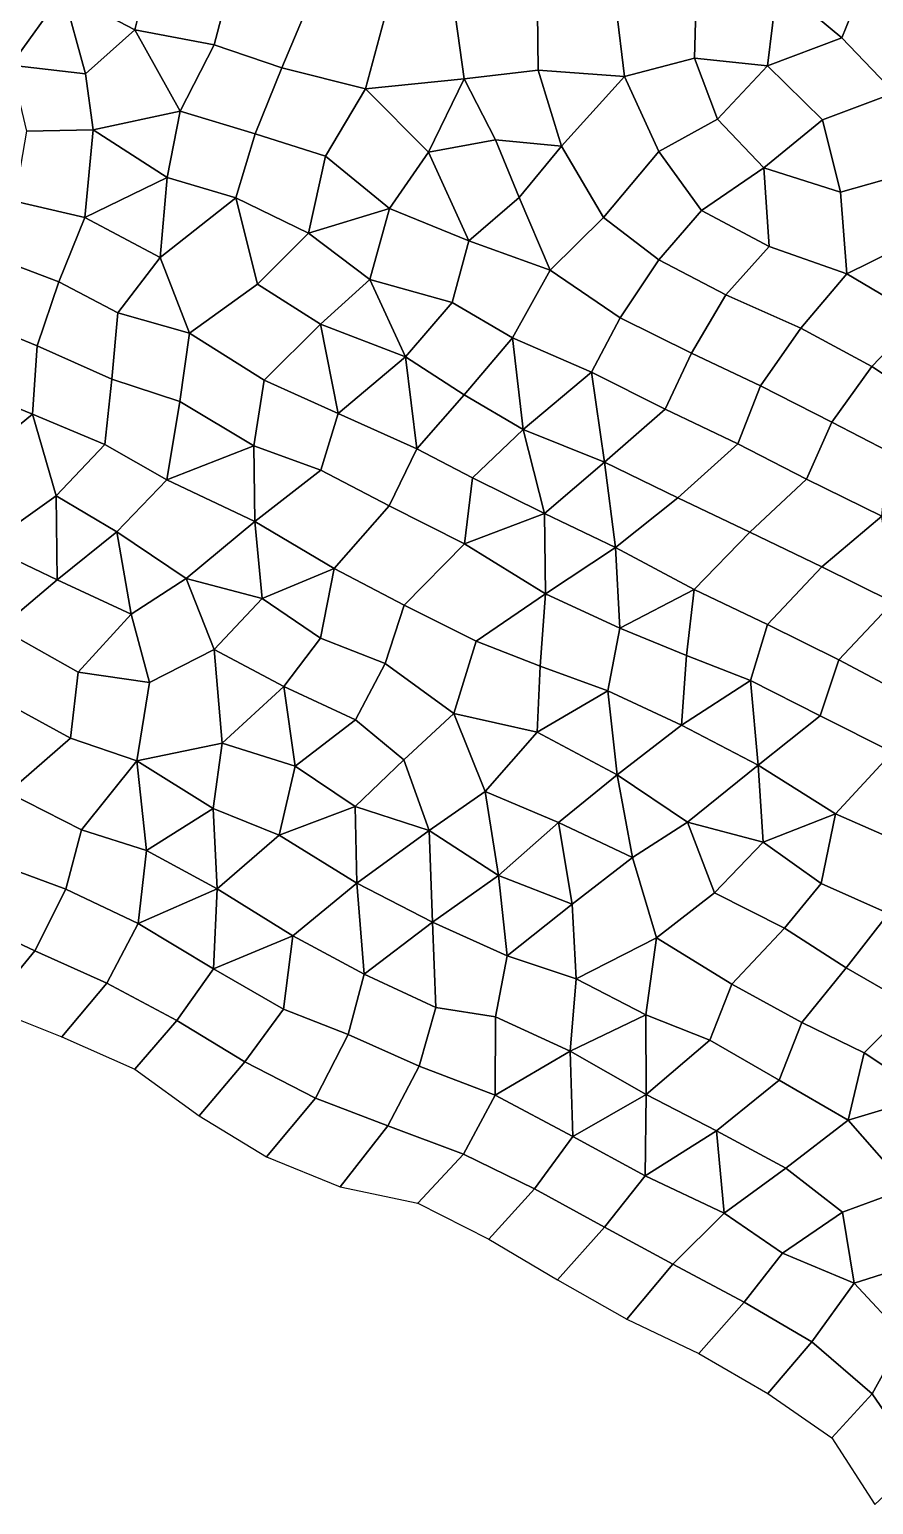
# Model space of a CAD drawing. Extents: x 727294 to 731543, y 8575035 to 8579824.
# Drawn here: x 729076.7 to 729288.1, y 8576961.5 to 8577331.1 of the extents above; entities that cross this region are included whole.
import ezdxf

# ---------------------------------------------------------------- set-up
doc = ezdxf.new("R2010")
doc.units = 0
for name, color, linetype in [('MESH_BOUND', 25, 'CONTINUOUS'), ('MESH_ELEMS', 250, 'CONTINUOUS'), ('MESH_NODES', 18, 'CONTINUOUS')]:
    doc.layers.add(name, color=color, linetype=linetype)

msp = doc.modelspace()

# ---------------------------------------------------------------- linework, layer by layer
at = {"layer": 'MESH_BOUND', "color": 25}
for points in [[(729066.28, 8577086.02, 38.17), (729084.78, 8577078.67, 38.17)], [(729084.78, 8577078.67, 38.17), (729103.03, 8577070.62, 38.17)], [(729103.03, 8577070.62, 38.17), (729119.13, 8577058.87, 38.17)], [(729119.13, 8577058.87, 38.17), (729136.01, 8577048.6, 38.17)], [(729136.01, 8577048.6, 38.17), (729154.51, 8577041.11, 38.17)], [(729154.51, 8577041.11, 38.17), (729173.92, 8577037.02, 38.17)], [(729173.92, 8577037.02, 38.17), (729191.72, 8577027.98, 38.17)], [(729191.72, 8577027.98, 38.17), (729208.89, 8577017.77, 38.17)], [(729208.89, 8577017.77, 38.17), (729226.27, 8577007.97, 38.17)], [(729226.27, 8577007.97, 38.17), (729244.33, 8576999.38, 38.17)], [(729244.33, 8576999.38, 38.17), (729261.61, 8576989.36, 38.17)], [(729261.61, 8576989.36, 38.17), (729277.63, 8576978.18, 38.17)], [(729277.63, 8576978.18, 38.17), (729288.4, 8576961.51, 38.17)]]:
    msp.add_polyline3d(points, dxfattribs=at)
at = {"layer": 'MESH_ELEMS', "color": 179}
for points in [[(729287.72, 8577347.88, 34.12), (729270.35, 8577362.97, 34.2), (729264.05, 8577342.5, 34.1), (729280.18, 8577329.03, 34.11)], [(729085.12, 8577340.48, 34.28), (729103.06, 8577331.03, 34.14), (729107.09, 8577347.21, 34.36), (729088.61, 8577353.41, 34.43)], [(729071.99, 8577322.16, 33.55), (729085.12, 8577340.48, 34.28), (729067.14, 8577346.32, 34.72), (729051.74, 8577334.98, 35.07)], [(729122.93, 8577327.3, 34.68), (729126.81, 8577342.3, 34.33), (729107.09, 8577347.21, 34.36), (729103.06, 8577331.03, 34.14)], [(729280.18, 8577329.03, 34.11), (729293.35, 8577315.24, 34.07), (729300.72, 8577334.32, 34.09), (729287.72, 8577347.88, 34.12)], [(729139.83, 8577321.57, 34.82), (729146.92, 8577338.19, 34.3), (729126.81, 8577342.3, 34.33), (729122.93, 8577327.3, 34.68)], [(729261.56, 8577322.05, 34.11), (729264.05, 8577342.5, 34.1), (729243.69, 8577339.29, 34.21), (729243.27, 8577323.95, 34.11)], [(729264.05, 8577342.5, 34.1), (729261.56, 8577322.05, 34.11), (729280.18, 8577329.03, 34.11), (729264.05, 8577342.5, 34.1)], [(729085.12, 8577340.48, 34.28), (729071.99, 8577322.16, 33.55), (729090.72, 8577320.04, 33.82), (729085.12, 8577340.48, 34.28)], [(729103.06, 8577331.03, 34.14), (729085.12, 8577340.48, 34.28), (729090.72, 8577320.04, 33.82), (729103.06, 8577331.03, 34.14)], [(729223.63, 8577336.57, 34.11), (729225.73, 8577319.36, 34.12), (729243.27, 8577323.95, 34.11), (729243.69, 8577339.29, 34.21)], [(729160.86, 8577316.27, 34.53), (729166.12, 8577335.79, 34.2), (729146.92, 8577338.19, 34.3), (729139.83, 8577321.57, 34.82)], [(729185.51, 8577318.75, 33.85), (729183.4, 8577334.32, 34.13), (729166.12, 8577335.79, 34.2), (729160.86, 8577316.27, 34.53)], [(729183.4, 8577334.32, 34.13), (729185.51, 8577318.75, 33.85), (729204.1, 8577320.94, 34.04), (729203.92, 8577335.54, 34.1)], [(729225.73, 8577319.36, 34.12), (729223.63, 8577336.57, 34.11), (729203.92, 8577335.54, 34.1), (729204.1, 8577320.94, 34.04)], [(729114.36, 8577310.67, 34.39), (729103.06, 8577331.03, 34.14), (729090.72, 8577320.04, 33.82), (729092.59, 8577305.98, 33.77)], [(729122.93, 8577327.3, 34.68), (729103.06, 8577331.03, 34.14), (729114.36, 8577310.67, 34.39), (729122.93, 8577327.3, 34.68)], [(729280.18, 8577329.03, 34.11), (729261.56, 8577322.05, 34.11), (729275.34, 8577308.51, 34.03), (729293.35, 8577315.24, 34.07)], [(729133.18, 8577305.03, 34.73), (729139.83, 8577321.57, 34.82), (729122.93, 8577327.3, 34.68), (729114.36, 8577310.67, 34.39)], [(729234.34, 8577300.55, 33.43), (729249, 8577308.7, 34.1), (729243.27, 8577323.95, 34.11), (729225.73, 8577319.36, 34.12)], [(729243.27, 8577323.95, 34.11), (729249, 8577308.7, 34.1), (729261.56, 8577322.05, 34.11), (729243.27, 8577323.95, 34.11)], [(729075.9, 8577305.65, 33.6), (729092.59, 8577305.98, 33.77), (729090.72, 8577320.04, 33.82), (729071.99, 8577322.16, 33.55)], [(729150.79, 8577299.36, 34.74), (729160.86, 8577316.27, 34.53), (729139.83, 8577321.57, 34.82), (729133.18, 8577305.03, 34.73)], [(729193.36, 8577303.49, 33.45), (729209.89, 8577301.93, 33.31), (729204.1, 8577320.94, 34.04), (729185.51, 8577318.75, 33.85)], [(729204.1, 8577320.94, 34.04), (729209.89, 8577301.93, 33.31), (729225.73, 8577319.36, 34.12), (729204.1, 8577320.94, 34.04)], [(729249, 8577308.7, 34.1), (729260.63, 8577296.51, 34.09), (729275.34, 8577308.51, 34.03), (729261.56, 8577322.05, 34.11)], [(729176.61, 8577300.42, 33.84), (729160.86, 8577316.27, 34.53), (729150.79, 8577299.36, 34.74), (729166.82, 8577286.32, 34.34)], [(729185.51, 8577318.75, 33.85), (729160.86, 8577316.27, 34.53), (729176.61, 8577300.42, 33.84), (729185.51, 8577318.75, 33.85)], [(729185.51, 8577318.75, 33.85), (729176.61, 8577300.42, 33.84), (729193.36, 8577303.49, 33.45), (729185.51, 8577318.75, 33.85)], [(729209.89, 8577301.93, 33.31), (729220.49, 8577284.04, 33.17), (729234.34, 8577300.55, 33.43), (729225.73, 8577319.36, 34.12)], [(729275.34, 8577308.51, 34.03), (729279.84, 8577290.34, 34.1), (729293.99, 8577294.35, 34.13), (729293.35, 8577315.24, 34.07)], [(729092.59, 8577305.98, 33.77), (729111.17, 8577294.09, 34.34), (729114.36, 8577310.67, 34.39), (729092.59, 8577305.98, 33.77)], [(729133.18, 8577305.03, 34.73), (729114.36, 8577310.67, 34.39), (729111.17, 8577294.09, 34.34), (729128.32, 8577288.97, 34.77)], [(729072.86, 8577288.12, 33.53), (729090.5, 8577284.05, 33.61), (729092.59, 8577305.98, 33.77), (729075.9, 8577305.65, 33.6)], [(729090.5, 8577284.05, 33.61), (729111.17, 8577294.09, 34.34), (729092.59, 8577305.98, 33.77), (729090.5, 8577284.05, 33.61)], [(729249, 8577308.7, 34.1), (729234.34, 8577300.55, 33.43), (729244.99, 8577285.8, 33.39), (729260.63, 8577296.51, 34.09)], [(729275.34, 8577308.51, 34.03), (729260.63, 8577296.51, 34.09), (729279.84, 8577290.34, 34.1), (729275.34, 8577308.51, 34.03)], [(729150.79, 8577299.36, 34.74), (729133.18, 8577305.03, 34.73), (729128.32, 8577288.97, 34.77), (729146.55, 8577280.08, 34.86)], [(729199.36, 8577289.02, 33.41), (729193.36, 8577303.49, 33.45), (729176.61, 8577300.42, 33.84), (729186.68, 8577278.17, 33.66)], [(729209.89, 8577301.93, 33.31), (729193.36, 8577303.49, 33.45), (729199.36, 8577289.02, 33.41), (729209.89, 8577301.93, 33.31)], [(729199.36, 8577289.02, 33.41), (729207.13, 8577270.85, 33.03), (729220.49, 8577284.04, 33.17), (729209.89, 8577301.93, 33.31)], [(729150.79, 8577299.36, 34.74), (729146.55, 8577280.08, 34.86), (729166.82, 8577286.32, 34.34), (729150.79, 8577299.36, 34.74)], [(729176.61, 8577300.42, 33.84), (729166.82, 8577286.32, 34.34), (729186.68, 8577278.17, 33.66), (729176.61, 8577300.42, 33.84)], [(729244.99, 8577285.8, 33.39), (729234.34, 8577300.55, 33.43), (729220.49, 8577284.04, 33.17), (729234.35, 8577273.42, 33.09)], [(729244.99, 8577285.8, 33.39), (729261.96, 8577276.76, 34.39), (729260.63, 8577296.51, 34.09), (729244.99, 8577285.8, 33.39)], [(729279.84, 8577290.34, 34.1), (729260.63, 8577296.51, 34.09), (729261.96, 8577276.76, 34.39), (729281.39, 8577269.95, 34.62)], [(729299.17, 8577278.72, 34.18), (729293.99, 8577294.35, 34.13), (729279.84, 8577290.34, 34.1), (729281.39, 8577269.95, 34.62)], [(729109.42, 8577274.02, 34.26), (729111.17, 8577294.09, 34.34), (729090.5, 8577284.05, 33.61), (729109.42, 8577274.02, 34.26)], [(729111.17, 8577294.09, 34.34), (729109.42, 8577274.02, 34.26), (729128.32, 8577288.97, 34.77), (729111.17, 8577294.09, 34.34)], [(729084, 8577267.88, 33.5), (729090.5, 8577284.05, 33.61), (729072.86, 8577288.12, 33.53), (729064.76, 8577275.21, 33.43)], [(729109.42, 8577274.02, 34.26), (729116.72, 8577255.05, 34.47), (729133.81, 8577267.3, 34.82), (729128.32, 8577288.97, 34.77)], [(729146.55, 8577280.08, 34.86), (729128.32, 8577288.97, 34.77), (729133.81, 8577267.3, 34.82), (729146.55, 8577280.08, 34.86)], [(729199.36, 8577289.02, 33.41), (729186.68, 8577278.17, 33.66), (729207.13, 8577270.85, 33.03), (729199.36, 8577289.02, 33.41)], [(729090.5, 8577284.05, 33.61), (729084, 8577267.88, 33.5), (729098.79, 8577260.16, 34.01), (729109.42, 8577274.02, 34.26)], [(729161.9, 8577268.53, 34.62), (729166.82, 8577286.32, 34.34), (729146.55, 8577280.08, 34.86), (729161.9, 8577268.53, 34.62)], [(729161.9, 8577268.53, 34.62), (729182.55, 8577262.74, 33.64), (729186.68, 8577278.17, 33.66), (729166.82, 8577286.32, 34.34)], [(729224.66, 8577258.9, 33.13), (729234.35, 8577273.42, 33.09), (729220.49, 8577284.04, 33.17), (729207.13, 8577270.85, 33.03)], [(729251.12, 8577264.66, 33.91), (729261.96, 8577276.76, 34.39), (729244.99, 8577285.8, 33.39), (729234.35, 8577273.42, 33.09)], [(729149.54, 8577257.27, 34.71), (729161.9, 8577268.53, 34.62), (729146.55, 8577280.08, 34.86), (729133.81, 8577267.3, 34.82)], [(729207.13, 8577270.85, 33.03), (729186.68, 8577278.17, 33.66), (729182.55, 8577262.74, 33.64), (729197.63, 8577253.89, 33.4)], [(729269.88, 8577256.27, 34.67), (729281.39, 8577269.95, 34.62), (729261.96, 8577276.76, 34.39), (729251.12, 8577264.66, 33.91)], [(729299.61, 8577259.16, 34.48), (729299.17, 8577278.72, 34.18), (729281.39, 8577269.95, 34.62), (729299.61, 8577259.16, 34.48)], [(729084, 8577267.88, 33.5), (729064.76, 8577275.21, 33.43), (729060.2, 8577259.36, 33.64), (729078.58, 8577251.85, 33.8)], [(729098.79, 8577260.16, 34.01), (729116.72, 8577255.05, 34.47), (729109.42, 8577274.02, 34.26), (729098.79, 8577260.16, 34.01)], [(729242.48, 8577250.02, 33.64), (729251.12, 8577264.66, 33.91), (729234.35, 8577273.42, 33.09), (729224.66, 8577258.9, 33.13)], [(729149.54, 8577257.27, 34.71), (729170.84, 8577249.14, 33.97), (729161.9, 8577268.53, 34.62), (729149.54, 8577257.27, 34.71)], [(729182.55, 8577262.74, 33.64), (729161.9, 8577268.53, 34.62), (729170.84, 8577249.14, 33.97), (729182.55, 8577262.74, 33.64)], [(729197.63, 8577253.89, 33.4), (729217.48, 8577245.26, 33.16), (729224.66, 8577258.9, 33.13), (729207.13, 8577270.85, 33.03)], [(729281.39, 8577269.95, 34.62), (729269.88, 8577256.27, 34.67), (729287.68, 8577246.71, 34.55), (729299.61, 8577259.16, 34.48)], [(729078.58, 8577251.85, 33.8), (729097.28, 8577243.55, 34.38), (729098.79, 8577260.16, 34.01), (729084, 8577267.88, 33.5)], [(729135.48, 8577243.26, 34), (729149.54, 8577257.27, 34.71), (729133.81, 8577267.3, 34.82), (729116.72, 8577255.05, 34.47)], [(729259.8, 8577241.82, 34.51), (729269.88, 8577256.27, 34.67), (729251.12, 8577264.66, 33.91), (729242.48, 8577250.02, 33.64)], [(729185.52, 8577239.61, 33.99), (729197.63, 8577253.89, 33.4), (729182.55, 8577262.74, 33.64), (729170.84, 8577249.14, 33.97)], [(729078.58, 8577251.85, 33.8), (729060.2, 8577259.36, 33.64), (729058.97, 8577242.26, 34.46), (729077.41, 8577234.77, 34.21)], [(729116.72, 8577255.05, 34.47), (729098.79, 8577260.16, 34.01), (729097.28, 8577243.55, 34.38), (729114.28, 8577237.89, 33.91)], [(729135.48, 8577243.26, 34), (729153.95, 8577234.87, 33.62), (729149.54, 8577257.27, 34.71), (729135.48, 8577243.26, 34)], [(729153.95, 8577234.87, 33.62), (729170.84, 8577249.14, 33.97), (729149.54, 8577257.27, 34.71), (729153.95, 8577234.87, 33.62)], [(729217.48, 8577245.26, 33.16), (729235.93, 8577235.99, 33.54), (729242.48, 8577250.02, 33.64), (729224.66, 8577258.9, 33.13)], [(729299.61, 8577259.16, 34.48), (729287.68, 8577246.71, 34.55), (729303.1, 8577236.41, 34.47), (729317.36, 8577244.45, 34.41)], [(729135.48, 8577243.26, 34), (729116.72, 8577255.05, 34.47), (729114.28, 8577237.89, 33.91), (729132.89, 8577226.79, 33.68)], [(729197.63, 8577253.89, 33.4), (729185.52, 8577239.61, 33.99), (729200.29, 8577230.94, 33.94), (729197.63, 8577253.89, 33.4)], [(729197.63, 8577253.89, 33.4), (729200.29, 8577230.94, 33.94), (729217.48, 8577245.26, 33.16), (729197.63, 8577253.89, 33.4)], [(729269.88, 8577256.27, 34.67), (729259.8, 8577241.82, 34.51), (729277.67, 8577232.74, 34.59), (729287.68, 8577246.71, 34.55)], [(729077.41, 8577234.77, 34.21), (729095.49, 8577227.17, 34.29), (729097.28, 8577243.55, 34.38), (729078.58, 8577251.85, 33.8)], [(729259.8, 8577241.82, 34.51), (729242.48, 8577250.02, 33.64), (729235.93, 8577235.99, 33.54), (729254.12, 8577227.32, 34.16)], [(729153.95, 8577234.87, 33.62), (729173.69, 8577226.08, 34.13), (729170.84, 8577249.14, 33.97), (729153.95, 8577234.87, 33.62)], [(729170.84, 8577249.14, 33.97), (729173.69, 8577226.08, 34.13), (729185.52, 8577239.61, 33.99), (729170.84, 8577249.14, 33.97)], [(729291.87, 8577225.38, 34.51), (729303.1, 8577236.41, 34.47), (729287.68, 8577246.71, 34.55), (729277.67, 8577232.74, 34.59)], [(729095.49, 8577227.17, 34.29), (729111.09, 8577218.3, 33.88), (729114.28, 8577237.89, 33.91), (729097.28, 8577243.55, 34.38)], [(729132.89, 8577226.79, 33.68), (729149.64, 8577220.68, 33.28), (729153.95, 8577234.87, 33.62), (729135.48, 8577243.26, 34)], [(729200.29, 8577230.94, 33.94), (729220.71, 8577222.68, 33.7), (729217.48, 8577245.26, 33.16), (729200.29, 8577230.94, 33.94)], [(729235.93, 8577235.99, 33.54), (729217.48, 8577245.26, 33.16), (729220.71, 8577222.68, 33.7), (729235.93, 8577235.99, 33.54)], [(729058.97, 8577242.26, 34.46), (729061.64, 8577221.83, 34.53), (729077.41, 8577234.77, 34.21), (729058.97, 8577242.26, 34.46)], [(729187.65, 8577218.79, 34.07), (729200.29, 8577230.94, 33.94), (729185.52, 8577239.61, 33.99), (729173.69, 8577226.08, 34.13)], [(729254.12, 8577227.32, 34.16), (729271.33, 8577218.48, 34.21), (729277.67, 8577232.74, 34.59), (729259.8, 8577241.82, 34.51)], [(729111.09, 8577218.3, 33.88), (729132.89, 8577226.79, 33.68), (729114.28, 8577237.89, 33.91), (729111.09, 8577218.3, 33.88)], [(729239.06, 8577213.79, 33.53), (729254.12, 8577227.32, 34.16), (729235.93, 8577235.99, 33.54), (729220.71, 8577222.68, 33.7)], [(729061.64, 8577221.83, 34.53), (729065.73, 8577201.76, 35.55), (729083.37, 8577214.31, 34.29), (729077.41, 8577234.77, 34.21)], [(729095.49, 8577227.17, 34.29), (729077.41, 8577234.77, 34.21), (729083.37, 8577214.31, 34.29), (729095.49, 8577227.17, 34.29)], [(729149.64, 8577220.68, 33.28), (729166.72, 8577211.76, 34.1), (729173.69, 8577226.08, 34.13), (729153.95, 8577234.87, 33.62)], [(729291.87, 8577225.38, 34.51), (729277.67, 8577232.74, 34.59), (729271.33, 8577218.48, 34.21), (729290.17, 8577209.2, 33.95)], [(729187.65, 8577218.79, 34.07), (729205.67, 8577209.82, 33.81), (729200.29, 8577230.94, 33.94), (729187.65, 8577218.79, 34.07)], [(729205.67, 8577209.82, 33.81), (729220.71, 8577222.68, 33.7), (729200.29, 8577230.94, 33.94), (729205.67, 8577209.82, 33.81)], [(729095.49, 8577227.17, 34.29), (729083.37, 8577214.31, 34.29), (729098.53, 8577205.29, 34.17), (729111.09, 8577218.3, 33.88)], [(729133.14, 8577207.85, 33.65), (729132.89, 8577226.79, 33.68), (729111.09, 8577218.3, 33.88), (729133.14, 8577207.85, 33.65)], [(729132.89, 8577226.79, 33.68), (729133.14, 8577207.85, 33.65), (729149.64, 8577220.68, 33.28), (729132.89, 8577226.79, 33.68)], [(729166.72, 8577211.76, 34.1), (729185.59, 8577202.22, 34.02), (729187.65, 8577218.79, 34.07), (729173.69, 8577226.08, 34.13)], [(729257.08, 8577205.14, 33.47), (729271.33, 8577218.48, 34.21), (729254.12, 8577227.32, 34.16), (729239.06, 8577213.79, 33.53)], [(729153.01, 8577196.04, 33.82), (729166.72, 8577211.76, 34.1), (729149.64, 8577220.68, 33.28), (729133.14, 8577207.85, 33.65)], [(729223.45, 8577201.32, 33.69), (729220.71, 8577222.68, 33.7), (729205.67, 8577209.82, 33.81), (729223.45, 8577201.32, 33.69)], [(729223.45, 8577201.32, 33.69), (729239.06, 8577213.79, 33.53), (729220.71, 8577222.68, 33.7), (729223.45, 8577201.32, 33.69)], [(729115.91, 8577193.55, 34.22), (729133.14, 8577207.85, 33.65), (729111.09, 8577218.3, 33.88), (729098.53, 8577205.29, 34.17)], [(729185.59, 8577202.22, 34.02), (729205.67, 8577209.82, 33.81), (729187.65, 8577218.79, 34.07), (729185.59, 8577202.22, 34.02)], [(729271.33, 8577218.48, 34.21), (729257.08, 8577205.14, 33.47), (729275.17, 8577196.52, 33.47), (729290.17, 8577209.2, 33.95)], [(729065.73, 8577201.76, 35.55), (729083.58, 8577193.21, 35.48), (729083.37, 8577214.31, 34.29), (729065.73, 8577201.76, 35.55)], [(729083.58, 8577193.21, 35.48), (729098.53, 8577205.29, 34.17), (729083.37, 8577214.31, 34.29), (729083.58, 8577193.21, 35.48)], [(729243.13, 8577190.83, 33.4), (729257.08, 8577205.14, 33.47), (729239.06, 8577213.79, 33.53), (729223.45, 8577201.32, 33.69)], [(729170.55, 8577186.88, 33.98), (729185.59, 8577202.22, 34.02), (729166.72, 8577211.76, 34.1), (729153.01, 8577196.04, 33.82)], [(729185.59, 8577202.22, 34.02), (729205.88, 8577189.75, 33.75), (729205.67, 8577209.82, 33.81), (729185.59, 8577202.22, 34.02)], [(729205.67, 8577209.82, 33.81), (729205.88, 8577189.75, 33.75), (729223.45, 8577201.32, 33.69), (729205.67, 8577209.82, 33.81)], [(729290.17, 8577209.2, 33.95), (729275.17, 8577196.52, 33.47), (729292.98, 8577187.63, 33.63), (729290.17, 8577209.2, 33.95)], [(729133.14, 8577207.85, 33.65), (729115.91, 8577193.55, 34.22), (729134.9, 8577188.58, 33.81), (729133.14, 8577207.85, 33.65)], [(729133.14, 8577207.85, 33.65), (729134.9, 8577188.58, 33.81), (729153.01, 8577196.04, 33.82), (729133.14, 8577207.85, 33.65)], [(729069.28, 8577181.13, 35.56), (729083.58, 8577193.21, 35.48), (729065.73, 8577201.76, 35.55), (729052.72, 8577186.52, 35.53)], [(729098.53, 8577205.29, 34.17), (729083.58, 8577193.21, 35.48), (729102.16, 8577184.64, 35.49), (729098.53, 8577205.29, 34.17)], [(729115.91, 8577193.55, 34.22), (729098.53, 8577205.29, 34.17), (729102.16, 8577184.64, 35.49), (729115.91, 8577193.55, 34.22)], [(729185.59, 8577202.22, 34.02), (729170.55, 8577186.88, 33.98), (729188.59, 8577177.89, 33.87), (729205.88, 8577189.75, 33.75)], [(729261.55, 8577182.05, 33.47), (729275.17, 8577196.52, 33.47), (729257.08, 8577205.14, 33.47), (729243.13, 8577190.83, 33.4)], [(729223.45, 8577201.32, 33.69), (729205.88, 8577189.75, 33.75), (729224.56, 8577181.12, 33.61), (729223.45, 8577201.32, 33.69)], [(729243.13, 8577190.83, 33.4), (729223.45, 8577201.32, 33.69), (729224.56, 8577181.12, 33.61), (729243.13, 8577190.83, 33.4)], [(729134.9, 8577188.58, 33.81), (729149.59, 8577178.59, 33.92), (729153.01, 8577196.04, 33.82), (729134.9, 8577188.58, 33.81)], [(729149.59, 8577178.59, 33.92), (729165.79, 8577172.29, 33.98), (729170.55, 8577186.88, 33.98), (729153.01, 8577196.04, 33.82)], [(729275.17, 8577196.52, 33.47), (729261.55, 8577182.05, 33.47), (729279.37, 8577173.16, 33.51), (729292.98, 8577187.63, 33.63)], [(729088.81, 8577170.05, 35.57), (729102.16, 8577184.64, 35.49), (729083.58, 8577193.21, 35.48), (729069.28, 8577181.13, 35.56)], [(729122.91, 8577175.73, 35.55), (729115.91, 8577193.55, 34.22), (729102.16, 8577184.64, 35.49), (729106.75, 8577167.46, 35.56)], [(729122.91, 8577175.73, 35.55), (729134.9, 8577188.58, 33.81), (729115.91, 8577193.55, 34.22), (729122.91, 8577175.73, 35.55)], [(729243.13, 8577190.83, 33.4), (729224.56, 8577181.12, 33.61), (729241.25, 8577174.26, 33.5), (729243.13, 8577190.83, 33.4)], [(729241.25, 8577174.26, 33.5), (729257.26, 8577167.97, 33.48), (729261.55, 8577182.05, 33.47), (729243.13, 8577190.83, 33.4)], [(729134.9, 8577188.58, 33.81), (729122.91, 8577175.73, 35.55), (729140.35, 8577166.51, 35.37), (729149.59, 8577178.59, 33.92)], [(729205.88, 8577189.75, 33.75), (729188.59, 8577177.89, 33.87), (729204.58, 8577171.57, 33.75), (729205.88, 8577189.75, 33.75)], [(729224.56, 8577181.12, 33.61), (729205.88, 8577189.75, 33.75), (729204.58, 8577171.57, 33.75), (729221.51, 8577165.44, 33.62)], [(729297.39, 8577163.68, 33.78), (729310.63, 8577177.76, 33.96), (729292.98, 8577187.63, 33.63), (729279.37, 8577173.16, 33.51)], [(729106.75, 8577167.46, 35.56), (729102.16, 8577184.64, 35.49), (729088.81, 8577170.05, 35.57), (729106.75, 8577167.46, 35.56)], [(729188.59, 8577177.89, 33.87), (729170.55, 8577186.88, 33.98), (729165.79, 8577172.29, 33.98), (729182.96, 8577159.7, 33.91)], [(729088.81, 8577170.05, 35.57), (729069.28, 8577181.13, 35.56), (729067.43, 8577164.19, 35.57), (729086.95, 8577153.58, 35.57)], [(729241.25, 8577174.26, 33.5), (729224.56, 8577181.12, 33.61), (729221.51, 8577165.44, 33.62), (729240.02, 8577156.82, 33.51)], [(729257.26, 8577167.97, 33.48), (729274.75, 8577159.13, 33.76), (729279.37, 8577173.16, 33.51), (729261.55, 8577182.05, 33.47)], [(729158.36, 8577158.15, 35.4), (729165.79, 8577172.29, 33.98), (729149.59, 8577178.59, 33.92), (729140.35, 8577166.51, 35.37)], [(729204.58, 8577171.57, 33.75), (729188.59, 8577177.89, 33.87), (729182.96, 8577159.7, 33.91), (729203.83, 8577155.07, 33.71)], [(729106.75, 8577167.46, 35.56), (729103.56, 8577147.87, 35.56), (729124.88, 8577152.32, 35.55), (729122.91, 8577175.73, 35.55)], [(729124.88, 8577152.32, 35.55), (729140.35, 8577166.51, 35.37), (729122.91, 8577175.73, 35.55), (729124.88, 8577152.32, 35.55)], [(729165.79, 8577172.29, 33.98), (729158.36, 8577158.15, 35.4), (729170.42, 8577148.13, 35.55), (729182.96, 8577159.7, 33.91)], [(729257.26, 8577167.97, 33.48), (729241.25, 8577174.26, 33.5), (729240.02, 8577156.82, 33.51), (729257.26, 8577167.97, 33.48)], [(729274.75, 8577159.13, 33.76), (729292.88, 8577150.01, 34), (729297.39, 8577163.68, 33.78), (729279.37, 8577173.16, 33.51)], [(729106.75, 8577167.46, 35.56), (729088.81, 8577170.05, 35.57), (729086.95, 8577153.58, 35.57), (729103.56, 8577147.87, 35.56)], [(729221.51, 8577165.44, 33.62), (729204.58, 8577171.57, 33.75), (729203.83, 8577155.07, 33.71), (729221.51, 8577165.44, 33.62)], [(729124.88, 8577152.32, 35.55), (729143.24, 8577146.57, 35.56), (729140.35, 8577166.51, 35.37), (729124.88, 8577152.32, 35.55)], [(729143.24, 8577146.57, 35.56), (729158.36, 8577158.15, 35.4), (729140.35, 8577166.51, 35.37), (729143.24, 8577146.57, 35.56)], [(729223.91, 8577144.35, 33.69), (729221.51, 8577165.44, 33.62), (729203.83, 8577155.07, 33.71), (729223.91, 8577144.35, 33.69)], [(729223.91, 8577144.35, 33.69), (729240.02, 8577156.82, 33.51), (729221.51, 8577165.44, 33.62), (729223.91, 8577144.35, 33.69)], [(729240.02, 8577156.82, 33.51), (729259.2, 8577146.75, 34.23), (729257.26, 8577167.97, 33.48), (729240.02, 8577156.82, 33.51)], [(729257.26, 8577167.97, 33.48), (729259.2, 8577146.75, 34.23), (729274.75, 8577159.13, 33.76), (729257.26, 8577167.97, 33.48)], [(729067.43, 8577164.19, 35.57), (729050.62, 8577152.6, 35.56), (729071.3, 8577139.95, 35.57), (729086.95, 8577153.58, 35.57)], [(729158.2, 8577136.42, 35.55), (729170.42, 8577148.13, 35.55), (729158.36, 8577158.15, 35.4), (729143.24, 8577146.57, 35.56)], [(729190.8, 8577140.17, 35.52), (729182.96, 8577159.7, 33.91), (729170.42, 8577148.13, 35.55), (729176.81, 8577130.39, 35.54)], [(729203.83, 8577155.07, 33.71), (729182.96, 8577159.7, 33.91), (729190.8, 8577140.17, 35.52), (729203.83, 8577155.07, 33.71)], [(729274.75, 8577159.13, 33.76), (729259.2, 8577146.75, 34.23), (729278.61, 8577134.6, 34.46), (729292.88, 8577150.01, 34)], [(729209.16, 8577132.45, 35.56), (729223.91, 8577144.35, 33.69), (729203.83, 8577155.07, 33.71), (729190.8, 8577140.17, 35.52)], [(729241.46, 8577132.48, 34.43), (729259.2, 8577146.75, 34.23), (729240.02, 8577156.82, 33.51), (729223.91, 8577144.35, 33.69)], [(729089.72, 8577130.57, 35.56), (729103.56, 8577147.87, 35.56), (729086.95, 8577153.58, 35.57), (729071.3, 8577139.95, 35.57)], [(729103.56, 8577147.87, 35.56), (729122.68, 8577135.92, 35.55), (729124.88, 8577152.32, 35.55), (729103.56, 8577147.87, 35.56)], [(729143.24, 8577146.57, 35.56), (729124.88, 8577152.32, 35.55), (729122.68, 8577135.92, 35.55), (729139.19, 8577129.27, 35.57)], [(729294.33, 8577127.69, 34.47), (729310.08, 8577140.54, 33.82), (729292.88, 8577150.01, 34), (729278.61, 8577134.6, 34.46)], [(729103.56, 8577147.87, 35.56), (729089.72, 8577130.57, 35.56), (729105.99, 8577125.38, 35.54), (729103.56, 8577147.87, 35.56)], [(729105.99, 8577125.38, 35.54), (729122.68, 8577135.92, 35.55), (729103.56, 8577147.87, 35.56), (729105.99, 8577125.38, 35.54)], [(729139.19, 8577129.27, 35.57), (729158.2, 8577136.42, 35.55), (729143.24, 8577146.57, 35.56), (729139.19, 8577129.27, 35.57)], [(729176.81, 8577130.39, 35.54), (729170.42, 8577148.13, 35.55), (729158.2, 8577136.42, 35.55), (729176.81, 8577130.39, 35.54)], [(729259.2, 8577146.75, 34.23), (729241.46, 8577132.48, 34.43), (729260.49, 8577127.47, 34.45), (729259.2, 8577146.75, 34.23)], [(729259.2, 8577146.75, 34.23), (729260.49, 8577127.47, 34.45), (729278.61, 8577134.6, 34.46), (729259.2, 8577146.75, 34.23)], [(729209.16, 8577132.45, 35.56), (729227.68, 8577123.64, 34.55), (729223.91, 8577144.35, 33.69), (729209.16, 8577132.45, 35.56)], [(729227.68, 8577123.64, 34.55), (729241.46, 8577132.48, 34.43), (729223.91, 8577144.35, 33.69), (729227.68, 8577123.64, 34.55)], [(729089.72, 8577130.57, 35.56), (729071.3, 8577139.95, 35.57), (729069.32, 8577121.83, 36.31), (729085.75, 8577115.71, 35.68)], [(729176.81, 8577130.39, 35.54), (729194.11, 8577119.16, 35.56), (729190.8, 8577140.17, 35.52), (729176.81, 8577130.39, 35.54)], [(729194.11, 8577119.16, 35.56), (729209.16, 8577132.45, 35.56), (729190.8, 8577140.17, 35.52), (729194.11, 8577119.16, 35.56)], [(729123.69, 8577115.76, 35.57), (729122.68, 8577135.92, 35.55), (729105.99, 8577125.38, 35.54), (729123.69, 8577115.76, 35.57)], [(729122.68, 8577135.92, 35.55), (729123.69, 8577115.76, 35.57), (729139.19, 8577129.27, 35.57), (729122.68, 8577135.92, 35.55)], [(729158.67, 8577117.19, 35.53), (729158.2, 8577136.42, 35.55), (729139.19, 8577129.27, 35.57), (729158.67, 8577117.19, 35.53)], [(729176.81, 8577130.39, 35.54), (729158.2, 8577136.42, 35.55), (729158.67, 8577117.19, 35.53), (729176.81, 8577130.39, 35.54)], [(729212.56, 8577111.91, 35.56), (729209.16, 8577132.45, 35.56), (729194.11, 8577119.16, 35.56), (729212.56, 8577111.91, 35.56)], [(729227.68, 8577123.64, 34.55), (729209.16, 8577132.45, 35.56), (729212.56, 8577111.91, 35.56), (729227.68, 8577123.64, 34.55)], [(729248.3, 8577114.77, 34.47), (729241.46, 8577132.48, 34.43), (729227.68, 8577123.64, 34.55), (729233.7, 8577103.49, 34.86)], [(729248.3, 8577114.77, 34.47), (729260.49, 8577127.47, 34.45), (729241.46, 8577132.48, 34.43), (729248.3, 8577114.77, 34.47)], [(729278.61, 8577134.6, 34.46), (729260.49, 8577127.47, 34.45), (729274.95, 8577117.16, 34.46), (729278.61, 8577134.6, 34.46)], [(729274.95, 8577117.16, 34.46), (729291.83, 8577109.65, 34.48), (729294.33, 8577127.69, 34.47), (729278.61, 8577134.6, 34.46)], [(729085.75, 8577115.71, 35.68), (729103.89, 8577107.08, 35.69), (729105.99, 8577125.38, 35.54), (729089.72, 8577130.57, 35.56)], [(729142.61, 8577104, 35.49), (729158.67, 8577117.19, 35.53), (729139.19, 8577129.27, 35.57), (729123.69, 8577115.76, 35.57)], [(729176.81, 8577130.39, 35.54), (729158.67, 8577117.19, 35.53), (729177.59, 8577107.41, 35.55), (729176.81, 8577130.39, 35.54)], [(729194.11, 8577119.16, 35.56), (729176.81, 8577130.39, 35.54), (729177.59, 8577107.41, 35.55), (729194.11, 8577119.16, 35.56)], [(729123.69, 8577115.76, 35.57), (729105.99, 8577125.38, 35.54), (729103.89, 8577107.08, 35.69), (729123.69, 8577115.76, 35.57)], [(729265.82, 8577105.92, 34.41), (729274.95, 8577117.16, 34.46), (729260.49, 8577127.47, 34.45), (729248.3, 8577114.77, 34.47)], [(729078.02, 8577100.24, 38.17), (729085.75, 8577115.71, 35.68), (729069.32, 8577121.83, 36.31), (729059.72, 8577108.82, 38.17)], [(729212.56, 8577111.91, 35.56), (729213.61, 8577093.23, 35.59), (729233.7, 8577103.49, 34.86), (729227.68, 8577123.64, 34.55)], [(729142.61, 8577104, 35.49), (729160.51, 8577094.37, 35.53), (729158.67, 8577117.19, 35.53), (729142.61, 8577104, 35.49)], [(729158.67, 8577117.19, 35.53), (729160.51, 8577094.37, 35.53), (729177.59, 8577107.41, 35.55), (729158.67, 8577117.19, 35.53)], [(729177.59, 8577107.41, 35.55), (729196.32, 8577099, 35.59), (729194.11, 8577119.16, 35.56), (729177.59, 8577107.41, 35.55)], [(729212.56, 8577111.91, 35.56), (729194.11, 8577119.16, 35.56), (729196.32, 8577099, 35.59), (729212.56, 8577111.91, 35.56)], [(729274.95, 8577117.16, 34.46), (729265.82, 8577105.92, 34.41), (729281.25, 8577096.01, 34.42), (729291.83, 8577109.65, 34.48)], [(729085.75, 8577115.71, 35.68), (729078.02, 8577100.24, 38.17), (729096.05, 8577092.15, 38.17), (729103.89, 8577107.08, 35.69)], [(729123.69, 8577115.76, 35.57), (729103.89, 8577107.08, 35.69), (729122.79, 8577095.78, 35.67), (729123.69, 8577115.76, 35.57)], [(729122.79, 8577095.78, 35.67), (729142.61, 8577104, 35.49), (729123.69, 8577115.76, 35.57), (729122.79, 8577095.78, 35.67)], [(729252.57, 8577091.88, 34.7), (729265.82, 8577105.92, 34.41), (729248.3, 8577114.77, 34.47), (729233.7, 8577103.49, 34.86)], [(729212.56, 8577111.91, 35.56), (729196.32, 8577099, 35.59), (729213.61, 8577093.23, 35.59), (729212.56, 8577111.91, 35.56)], [(729291.83, 8577109.65, 34.48), (729281.25, 8577096.01, 34.42), (729297.63, 8577086.52, 34.46), (729312.18, 8577096.89, 34.45)], [(729066.28, 8577086.02, 38.17), (729078.02, 8577100.24, 38.17), (729059.72, 8577108.82, 38.17), (729048.65, 8577095.47, 38.17)], [(729113.55, 8577082.8, 38.17), (729122.79, 8577095.78, 35.67), (729103.89, 8577107.08, 35.69), (729096.05, 8577092.15, 38.17)], [(729178.41, 8577086.09, 35.58), (729177.59, 8577107.41, 35.55), (729160.51, 8577094.37, 35.53), (729178.41, 8577086.09, 35.58)], [(729196.32, 8577099, 35.59), (729177.59, 8577107.41, 35.55), (729178.41, 8577086.09, 35.58), (729193.39, 8577083.7, 35.6)], [(729270.14, 8577082.29, 34.8), (729281.25, 8577096.01, 34.42), (729265.82, 8577105.92, 34.41), (729252.57, 8577091.88, 34.7)], [(729140.27, 8577085.62, 35.52), (729142.61, 8577104, 35.49), (729122.79, 8577095.78, 35.67), (729140.27, 8577085.62, 35.52)], [(729160.51, 8577094.37, 35.53), (729142.61, 8577104, 35.49), (729140.27, 8577085.62, 35.52), (729156.47, 8577079.3, 35.56)], [(729213.61, 8577093.23, 35.59), (729231.09, 8577084.23, 35.48), (729233.7, 8577103.49, 34.86), (729213.61, 8577093.23, 35.59)], [(729252.57, 8577091.88, 34.7), (729233.7, 8577103.49, 34.86), (729231.09, 8577084.23, 35.48), (729247.12, 8577077.84, 34.95)], [(729084.78, 8577078.67, 38.17), (729096.05, 8577092.15, 38.17), (729078.02, 8577100.24, 38.17), (729066.28, 8577086.02, 38.17)], [(729213.61, 8577093.23, 35.59), (729196.32, 8577099, 35.59), (729193.39, 8577083.7, 35.6), (729212.08, 8577075.11, 35.59)], [(729130.6, 8577072.48, 38.17), (729140.27, 8577085.62, 35.52), (729122.79, 8577095.78, 35.67), (729113.55, 8577082.8, 38.17)], [(729285.78, 8577074.73, 35.15), (729297.63, 8577086.52, 34.46), (729281.25, 8577096.01, 34.42), (729270.14, 8577082.29, 34.8)], [(729103.03, 8577070.62, 38.17), (729113.55, 8577082.8, 38.17), (729096.05, 8577092.15, 38.17), (729084.78, 8577078.67, 38.17)], [(729178.41, 8577086.09, 35.58), (729160.51, 8577094.37, 35.53), (729156.47, 8577079.3, 35.56), (729174.24, 8577071.36, 35.59)], [(729231.09, 8577084.23, 35.48), (729213.61, 8577093.23, 35.59), (729212.08, 8577075.11, 35.59), (729231.09, 8577084.23, 35.48)], [(729247.12, 8577077.84, 34.95), (729264.49, 8577067.88, 35.16), (729270.14, 8577082.29, 34.8), (729252.57, 8577091.88, 34.7)], [(729140.27, 8577085.62, 35.52), (729130.6, 8577072.48, 38.17), (729148.28, 8577063.37, 38.08), (729156.47, 8577079.3, 35.56)], [(729193.39, 8577083.7, 35.6), (729178.41, 8577086.09, 35.58), (729174.24, 8577071.36, 35.59), (729193.34, 8577064.08, 35.59)], [(729212.08, 8577075.11, 35.59), (729193.39, 8577083.7, 35.6), (729193.34, 8577064.08, 35.59), (729212.08, 8577075.11, 35.59)], [(729212.08, 8577075.11, 35.59), (729231.15, 8577064.25, 35.65), (729231.09, 8577084.23, 35.48), (729212.08, 8577075.11, 35.59)], [(729231.15, 8577064.25, 35.65), (729247.12, 8577077.84, 34.95), (729231.09, 8577084.23, 35.48), (729231.15, 8577064.25, 35.65)], [(729302, 8577063.89, 35.26), (729311.37, 8577075.67, 34.95), (729297.63, 8577086.52, 34.46), (729285.78, 8577074.73, 35.15)], [(729119.13, 8577058.87, 38.17), (729130.6, 8577072.48, 38.17), (729113.55, 8577082.8, 38.17), (729103.03, 8577070.62, 38.17)], [(729285.78, 8577074.73, 35.15), (729270.14, 8577082.29, 34.8), (729264.49, 8577067.88, 35.16), (729281.73, 8577057.84, 35.37)], [(729166.46, 8577056.37, 37.86), (729174.24, 8577071.36, 35.59), (729156.47, 8577079.3, 35.56), (729148.28, 8577063.37, 38.08)], [(729247.12, 8577077.84, 34.95), (729231.15, 8577064.25, 35.65), (729248.73, 8577055.15, 35.58), (729264.49, 8577067.88, 35.16)], [(729136.01, 8577048.6, 38.17), (729148.28, 8577063.37, 38.08), (729130.6, 8577072.48, 38.17), (729119.13, 8577058.87, 38.17)], [(729193.34, 8577064.08, 35.59), (729212.76, 8577053.69, 35.61), (729212.08, 8577075.11, 35.59), (729193.34, 8577064.08, 35.59)], [(729231.15, 8577064.25, 35.65), (729212.08, 8577075.11, 35.59), (729212.76, 8577053.69, 35.61), (729231.15, 8577064.25, 35.65)], [(729302, 8577063.89, 35.26), (729285.78, 8577074.73, 35.15), (729281.73, 8577057.84, 35.37), (729302, 8577063.89, 35.26)], [(729185.36, 8577049.27, 38.05), (729193.34, 8577064.08, 35.59), (729174.24, 8577071.36, 35.59), (729166.46, 8577056.37, 37.86)], [(729264.49, 8577067.88, 35.16), (729248.73, 8577055.15, 35.58), (729266.11, 8577045.81, 35.58), (729281.73, 8577057.84, 35.37)], [(729154.51, 8577041.11, 38.17), (729166.46, 8577056.37, 37.86), (729148.28, 8577063.37, 38.08), (729136.01, 8577048.6, 38.17)], [(729203.19, 8577040.64, 38.15), (729212.76, 8577053.69, 35.61), (729193.34, 8577064.08, 35.59), (729185.36, 8577049.27, 38.05)], [(729212.76, 8577053.69, 35.61), (729230.91, 8577043.88, 35.63), (729231.15, 8577064.25, 35.65), (729212.76, 8577053.69, 35.61)], [(729248.73, 8577055.15, 35.58), (729231.15, 8577064.25, 35.65), (729230.91, 8577043.88, 35.63), (729248.73, 8577055.15, 35.58)], [(729296.73, 8577040.81, 35.32), (729302, 8577063.89, 35.26), (729281.73, 8577057.84, 35.37), (729296.73, 8577040.81, 35.32)], [(729280.3, 8577034.77, 35.59), (729296.73, 8577040.81, 35.32), (729281.73, 8577057.84, 35.37), (729266.11, 8577045.81, 35.58)], [(729173.92, 8577037.02, 38.17), (729185.36, 8577049.27, 38.05), (729166.46, 8577056.37, 37.86), (729154.51, 8577041.11, 38.17)], [(729230.91, 8577043.88, 35.63), (729250.67, 8577034.53, 35.59), (729248.73, 8577055.15, 35.58), (729230.91, 8577043.88, 35.63)], [(729248.73, 8577055.15, 35.58), (729250.67, 8577034.53, 35.59), (729266.11, 8577045.81, 35.58), (729248.73, 8577055.15, 35.58)], [(729212.76, 8577053.69, 35.61), (729203.19, 8577040.64, 38.15), (729220.71, 8577031.04, 38.17), (729230.91, 8577043.88, 35.63)], [(729185.36, 8577049.27, 38.05), (729173.92, 8577037.02, 38.17), (729191.72, 8577027.98, 38.17), (729203.19, 8577040.64, 38.15)], [(729237.85, 8577021.7, 38.17), (729250.67, 8577034.53, 35.59), (729230.91, 8577043.88, 35.63), (729220.71, 8577031.04, 38.17)], [(729266.11, 8577045.81, 35.58), (729250.67, 8577034.53, 35.59), (729265.3, 8577024.46, 35.68), (729280.3, 8577034.77, 35.59)], [(729208.89, 8577017.77, 38.17), (729220.71, 8577031.04, 38.17), (729203.19, 8577040.64, 38.15), (729191.72, 8577027.98, 38.17)], [(729300.6, 8577022.45, 35.34), (729296.73, 8577040.81, 35.32), (729280.3, 8577034.77, 35.59), (729283.22, 8577016.94, 35.49)], [(729255.72, 8577012.19, 38.17), (729265.3, 8577024.46, 35.68), (729250.67, 8577034.53, 35.59), (729237.85, 8577021.7, 38.17)], [(729265.3, 8577024.46, 35.68), (729283.22, 8577016.94, 35.49), (729280.3, 8577034.77, 35.59), (729265.3, 8577024.46, 35.68)], [(729226.27, 8577007.97, 38.17), (729237.85, 8577021.7, 38.17), (729220.71, 8577031.04, 38.17), (729208.89, 8577017.77, 38.17)], [(729272.65, 8577002.24, 38.17), (729283.22, 8577016.94, 35.49), (729265.3, 8577024.46, 35.68), (729255.72, 8577012.19, 38.17)], [(729244.33, 8576999.38, 38.17), (729255.72, 8577012.19, 38.17), (729237.85, 8577021.7, 38.17), (729226.27, 8577007.97, 38.17)], [(729300.6, 8577022.45, 35.34), (729283.22, 8577016.94, 35.49), (729295.73, 8577003.64, 35.47), (729300.6, 8577022.45, 35.34)], [(729295.73, 8577003.64, 35.47), (729283.22, 8577016.94, 35.49), (729272.65, 8577002.24, 38.17), (729287.78, 8576989.28, 38.17)], [(729261.61, 8576989.36, 38.17), (729272.65, 8577002.24, 38.17), (729255.72, 8577012.19, 38.17), (729244.33, 8576999.38, 38.17)], [(729272.65, 8577002.24, 38.17), (729261.61, 8576989.36, 38.17), (729277.63, 8576978.18, 38.17), (729287.78, 8576989.28, 38.17)], [(729287.78, 8576989.28, 38.17), (729299.62, 8576971.97, 38.17), (729308.78, 8576986.1, 37.72), (729295.73, 8577003.64, 35.47)], [(729277.63, 8576978.18, 38.17), (729288.4, 8576961.51, 38.17), (729299.62, 8576971.97, 38.17), (729287.78, 8576989.28, 38.17)]]:
    msp.add_3dface(points, dxfattribs=at)
at = {"layer": 'MESH_NODES', "color": 18}
for p in [(729103.06, 8577331.03, 34.14), (729280.18, 8577329.03, 34.11), (729122.93, 8577327.3, 34.68), (729243.27, 8577323.95, 34.11), (729090.72, 8577320.04, 33.82), (729139.83, 8577321.57, 34.82), (729204.1, 8577320.94, 34.04), (729261.56, 8577322.05, 34.11), (729160.86, 8577316.27, 34.53), (729185.51, 8577318.75, 33.85), (729225.73, 8577319.36, 34.12), (729114.36, 8577310.67, 34.39), (729092.59, 8577305.98, 33.77), (729249, 8577308.7, 34.1), (729275.34, 8577308.51, 34.03), (729133.18, 8577305.03, 34.73), (729193.36, 8577303.49, 33.45), (729209.89, 8577301.93, 33.31), (729150.79, 8577299.36, 34.74), (729176.61, 8577300.42, 33.84), (729234.34, 8577300.55, 33.43), (729260.63, 8577296.51, 34.09), (729111.17, 8577294.09, 34.34), (729128.32, 8577288.97, 34.77), (729199.36, 8577289.02, 33.41), (729279.84, 8577290.34, 34.1), (729090.5, 8577284.05, 33.61), (729166.82, 8577286.32, 34.34), (729220.49, 8577284.04, 33.17), (729244.99, 8577285.8, 33.39), (729146.55, 8577280.08, 34.86), (729186.68, 8577278.17, 33.66), (729261.96, 8577276.76, 34.39), (729109.42, 8577274.02, 34.26), (729234.35, 8577273.42, 33.09), (729161.9, 8577268.53, 34.62), (729207.13, 8577270.85, 33.03), (729281.39, 8577269.95, 34.62), (729084, 8577267.88, 33.5), (729133.81, 8577267.3, 34.82), (729251.12, 8577264.66, 33.91), (729182.55, 8577262.74, 33.64), (729098.79, 8577260.16, 34.01), (729149.54, 8577257.27, 34.71), (729224.66, 8577258.9, 33.13), (729116.72, 8577255.05, 34.47), (729197.63, 8577253.89, 33.4), (729269.88, 8577256.27, 34.67), (729078.58, 8577251.85, 33.8), (729242.48, 8577250.02, 33.64), (729170.84, 8577249.14, 33.97), (729287.68, 8577246.71, 34.55), (729097.28, 8577243.55, 34.38), (729135.48, 8577243.26, 34), (729217.48, 8577245.26, 33.16), (729185.52, 8577239.61, 33.99), (729259.8, 8577241.82, 34.51), (729114.28, 8577237.89, 33.91), (729235.93, 8577235.99, 33.54), (729077.41, 8577234.77, 34.21), (729153.95, 8577234.87, 33.62), (729277.67, 8577232.74, 34.59), (729200.29, 8577230.94, 33.94), (729095.49, 8577227.17, 34.29), (729132.89, 8577226.79, 33.68), (729173.69, 8577226.08, 34.13), (729254.12, 8577227.32, 34.16), (729149.64, 8577220.68, 33.28), (729220.71, 8577222.68, 33.7), (729111.09, 8577218.3, 33.88), (729187.65, 8577218.79, 34.07), (729271.33, 8577218.48, 34.21), (729083.37, 8577214.31, 34.29), (729239.06, 8577213.79, 33.53), (729166.72, 8577211.76, 34.1), (729205.67, 8577209.82, 33.81), (729133.14, 8577207.85, 33.65), (729098.53, 8577205.29, 34.17), (729185.59, 8577202.22, 34.02), (729257.08, 8577205.14, 33.47), (729223.45, 8577201.32, 33.69), (729153.01, 8577196.04, 33.82), (729275.17, 8577196.52, 33.47), (729083.58, 8577193.21, 35.48), (729115.91, 8577193.55, 34.22), (729243.13, 8577190.83, 33.4), (729134.9, 8577188.58, 33.81), (729205.88, 8577189.75, 33.75), (729102.16, 8577184.64, 35.49), (729170.55, 8577186.88, 33.98), (729224.56, 8577181.12, 33.61), (729261.55, 8577182.05, 33.47), (729149.59, 8577178.59, 33.92), (729188.59, 8577177.89, 33.87), (729122.91, 8577175.73, 35.55), (729165.79, 8577172.29, 33.98), (729241.25, 8577174.26, 33.5), (729279.37, 8577173.16, 33.51), (729088.81, 8577170.05, 35.57), (729204.58, 8577171.57, 33.75), (729106.75, 8577167.46, 35.56), (729140.35, 8577166.51, 35.37), (729221.51, 8577165.44, 33.62), (729257.26, 8577167.97, 33.48), (729158.36, 8577158.15, 35.4), (729182.96, 8577159.7, 33.91), (729274.75, 8577159.13, 33.76), (729203.83, 8577155.07, 33.71), (729240.02, 8577156.82, 33.51), (729086.95, 8577153.58, 35.57), (729124.88, 8577152.32, 35.55), (729103.56, 8577147.87, 35.56), (729143.24, 8577146.57, 35.56), (729170.42, 8577148.13, 35.55), (729259.2, 8577146.75, 34.23), (729223.91, 8577144.35, 33.69), (729190.8, 8577140.17, 35.52), (729122.68, 8577135.92, 35.55), (729158.2, 8577136.42, 35.55), (729209.16, 8577132.45, 35.56), (729241.46, 8577132.48, 34.43), (729278.61, 8577134.6, 34.46), (729089.72, 8577130.57, 35.56), (729139.19, 8577129.27, 35.57), (729176.81, 8577130.39, 35.54), (729105.99, 8577125.38, 35.54), (729260.49, 8577127.47, 34.45), (729227.68, 8577123.64, 34.55), (729158.67, 8577117.19, 35.53), (729194.11, 8577119.16, 35.56), (729274.95, 8577117.16, 34.46), (729085.75, 8577115.71, 35.68), (729123.69, 8577115.76, 35.57), (729248.3, 8577114.77, 34.47), (729212.56, 8577111.91, 35.56), (729103.89, 8577107.08, 35.69), (729177.59, 8577107.41, 35.55), (729265.82, 8577105.92, 34.41), (729142.61, 8577104, 35.49), (729233.7, 8577103.49, 34.86), (729078.02, 8577100.24, 38.17), (729196.32, 8577099, 35.59), (729122.79, 8577095.78, 35.67), (729281.25, 8577096.01, 34.42), (729096.05, 8577092.15, 38.17), (729160.51, 8577094.37, 35.53), (729213.61, 8577093.23, 35.59), (729252.57, 8577091.88, 34.7), (729140.27, 8577085.62, 35.52), (729178.41, 8577086.09, 35.58), (729193.39, 8577083.7, 35.6), (729231.09, 8577084.23, 35.48), (729113.55, 8577082.8, 38.17), (729270.14, 8577082.29, 34.8), (729084.78, 8577078.67, 38.17), (729156.47, 8577079.3, 35.56), (729247.12, 8577077.84, 34.95), (729130.6, 8577072.48, 38.17), (729212.08, 8577075.11, 35.59), (729285.78, 8577074.73, 35.15), (729103.03, 8577070.62, 38.17), (729174.24, 8577071.36, 35.59), (729264.49, 8577067.88, 35.16), (729148.28, 8577063.37, 38.08), (729193.34, 8577064.08, 35.59), (729231.15, 8577064.25, 35.65), (729119.13, 8577058.87, 38.17), (729281.73, 8577057.84, 35.37), (729166.46, 8577056.37, 37.86), (729248.73, 8577055.15, 35.58), (729212.76, 8577053.69, 35.61), (729136.01, 8577048.6, 38.17), (729185.36, 8577049.27, 38.05), (729230.91, 8577043.88, 35.63), (729266.11, 8577045.81, 35.58), (729154.51, 8577041.11, 38.17), (729203.19, 8577040.64, 38.15), (729173.92, 8577037.02, 38.17), (729250.67, 8577034.53, 35.59), (729280.3, 8577034.77, 35.59), (729191.72, 8577027.98, 38.17), (729220.71, 8577031.04, 38.17), (729265.3, 8577024.46, 35.68), (729237.85, 8577021.7, 38.17), (729208.89, 8577017.77, 38.17), (729283.22, 8577016.94, 35.49), (729255.72, 8577012.19, 38.17), (729226.27, 8577007.97, 38.17), (729272.65, 8577002.24, 38.17), (729244.33, 8576999.38, 38.17), (729261.61, 8576989.36, 38.17), (729287.78, 8576989.28, 38.17), (729277.63, 8576978.18, 38.17)]:
    msp.add_point(p, dxfattribs=at)

doc.saveas('drawing.dxf')
